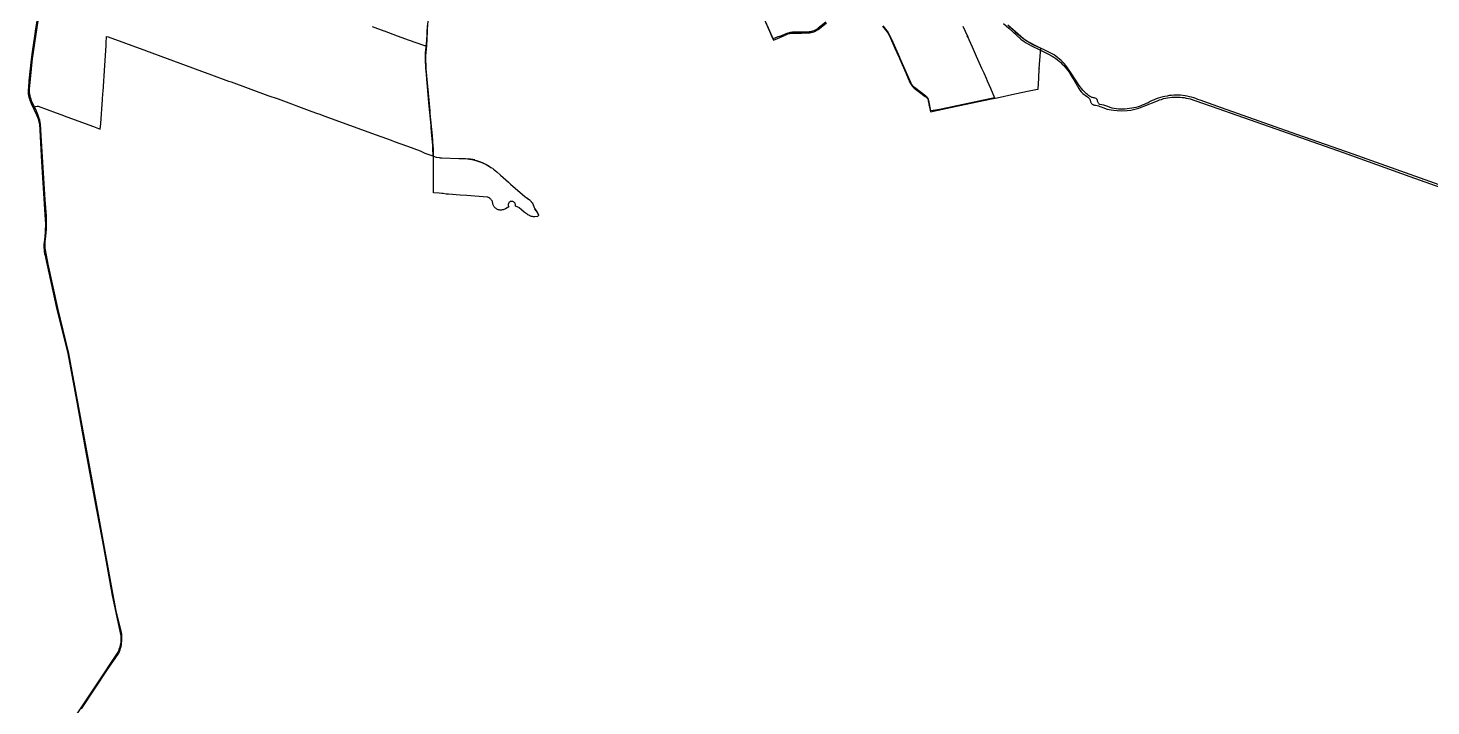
# Model space of a CAD drawing. Header units: inches. Extents: x 325170 to 367135, y 4654809 to 4689624.
# Drawn here: x 326432 to 338612, y 4672137 to 4678028 of the extents above; entities that cross this region are included whole.
import ezdxf

# ---------------------------------------------------------------- set-up
doc = ezdxf.new("R2010")
doc.units = ezdxf.units.IN
doc.header["$MEASUREMENT"] = 0
doc.layers.add('Transit_Windsor_Bus_Route', color=7, linetype='Continuous')

msp = doc.modelspace()

# ---------------------------------------------------------------- linework, layer by layer
at = {"layer": 'Transit_Windsor_Bus_Route'}
for points in [[(326897, 4672113), (327123, 4672453), (327219, 4672597), (327225, 4672611), (327231, 4672625), (327235, 4672639), (327239, 4672654), (327242, 4672669), (327244, 4672684), (327246, 4672699), (327247, 4672714), (327247, 4672729), (327246, 4672744), (327245, 4672760), (327243, 4672775), (327240, 4672789), (327198, 4672964), (327163, 4673150), (327062, 4673705), (326957, 4674275), (326853, 4674842), (326785, 4675201), (326737, 4675402), (326693, 4675581), (326607, 4675975), (326582, 4676100), (326581, 4676115), (326580, 4676130), (326579, 4676145), (326580, 4676160), (326581, 4676175), (326583, 4676190), (326586, 4676219), (326589, 4676248), (326591, 4676276), (326592, 4676305), (326592, 4676334), (326592, 4676363), (326591, 4676392), (326580, 4676538), (326546, 4677095), (326541, 4677193), (326537, 4677210), (326533, 4677227), (326528, 4677243), (326523, 4677259), (326517, 4677275), (326511, 4677291), (326504, 4677306), (326463, 4677396), (326458, 4677410), (326454, 4677424), (326450, 4677438), (326447, 4677452), (326445, 4677467), (326444, 4677481), (326443, 4677496), (326461, 4677673), (326471, 4677760), (326541, 4678225)], [(326505, 4678074), (326469, 4677820), (326460, 4677754), (326445, 4677622), (326432, 4677484), (326433, 4677470), (326434, 4677455), (326436, 4677441), (326439, 4677427), (326443, 4677413), (326447, 4677399), (326452, 4677386), (326458, 4677373), (326505, 4677272), (326519, 4677240), (326526, 4677212), (326530, 4677194), (326550, 4676866), (326576, 4676453), (326581, 4676362), (326582, 4676326), (326580, 4676260), (326577, 4676213), (326571, 4676166), (326570, 4676150), (326570, 4676133), (326570, 4676117), (326572, 4676100), (326573, 4676083), (326576, 4676067), (326579, 4676051), (326583, 4676034), (326677, 4675608), (326776, 4675200), (326852, 4674795), (326928, 4674374), (327006, 4673950), (327086, 4673521), (327163, 4673098), (327231, 4672772), (327234, 4672759), (327236, 4672746), (327237, 4672733), (327238, 4672720), (327238, 4672706), (327237, 4672693), (327235, 4672680), (327232, 4672667), (327229, 4672654), (327225, 4672642), (327221, 4672629), (327216, 4672617), (327210, 4672605), (327023, 4672321), (326746, 4671903)], [(326509, 4678089), (326495, 4678000), (326495, 4678000), (326478, 4677885), (326452, 4677694), (326450, 4677677), (326440, 4677569), (326437, 4677508), (326437, 4677486), (326437, 4677469), (326438, 4677457), (326443, 4677433), (326478, 4677340), (326497, 4677345), (326510, 4677349), (326519, 4677349), (326677, 4677291), (326716, 4677276), (326768, 4677257), (327000, 4677171), (327000, 4677171), (327058, 4677149), (327065, 4677198), (327078, 4677407), (327082, 4677459), (327083, 4677477), (327098, 4677703), (327109, 4677875), (327110, 4677895), (327114, 4677955), (327127, 4677951), (327429, 4677840), (327446, 4677834), (327445, 4677834), (327451, 4677832), (327993, 4677633), (328000, 4677631), (328000, 4677630), (328173, 4677567), (328196, 4677559), (328515, 4677442), (328603, 4677411), (328896, 4677303), (328937, 4677288), (328965, 4677278), (329000, 4677265), (329000, 4677265), (329008, 4677262), (329414, 4677113), (329584, 4677052), (329611, 4677042), (329725, 4677000), (329726, 4677000), (329780, 4676980), (329836, 4676960), (329878, 4676940), (329945, 4676917), (329951, 4676915), (329951, 4676915), (329974, 4676907), (330000, 4676903), (330000, 4676903), (330000, 4676903), (330009, 4676901), (330025, 4676901), (330172, 4676895), (330230, 4676893), (330246, 4676892), (330262, 4676890), (330278, 4676887), (330294, 4676884), (330310, 4676881), (330256, 4676890), (330274, 4676887), (330291, 4676884), (330309, 4676880), (330326, 4676876), (330343, 4676870), (330359, 4676864), (330376, 4676858), (330392, 4676851), (330408, 4676843), (330423, 4676834), (330439, 4676825), (330439, 4676825), (330451, 4676817), (330463, 4676809), (330474, 4676800), (330501, 4676777), (330501, 4676777), (330535, 4676748), (330602, 4676688), (330621, 4676672), (330746, 4676565), (330778, 4676542), (330764, 4676552), (330778, 4676542), (330784, 4676537), (330790, 4676532), (330795, 4676526), (330800, 4676519), (330801, 4676517), (330808, 4676508), (330815, 4676500), (330825, 4676469), (330832, 4676458), (330840, 4676444), (330843, 4676439), (330854, 4676422), (330858, 4676415), (330859, 4676412), (330861, 4676410), (330862, 4676408), (330863, 4676406), (330863, 4676404), (330863, 4676401), (330863, 4676399), (330862, 4676397), (330861, 4676395), (330859, 4676393), (330858, 4676392), (330856, 4676391), (330854, 4676390), (330831, 4676387), (330830, 4676387), (330829, 4676387), (330821, 4676388), (330812, 4676389), (330804, 4676391), (330795, 4676394), (330787, 4676397), (330779, 4676401), (330772, 4676405), (330765, 4676410), (330747, 4676421), (330740, 4676427), (330715, 4676448), (330695, 4676465), (330692, 4676467), (330685, 4676471), (330678, 4676475), (330671, 4676478), (330664, 4676480), (330664, 4676480), (330663, 4676480), (330663, 4676489), (330663, 4676494), (330662, 4676499), (330660, 4676504), (330657, 4676508), (330654, 4676512), (330650, 4676515), (330646, 4676517), (330641, 4676519), (330636, 4676520), (330632, 4676521), (330627, 4676521), (330623, 4676520), (330618, 4676519), (330614, 4676517), (330611, 4676514), (330607, 4676511), (330605, 4676507), (330603, 4676503), (330601, 4676498), (330600, 4676494), (330600, 4676489), (330601, 4676485), (330601, 4676485), (330603, 4676480), (330605, 4676474), (330576, 4676457), (330570, 4676453), (330563, 4676450), (330556, 4676448), (330549, 4676447), (330542, 4676446), (330535, 4676446), (330528, 4676446), (330521, 4676447), (330514, 4676449), (330507, 4676452), (330501, 4676455), (330495, 4676459), (330490, 4676463), (330485, 4676468), (330480, 4676473), (330491, 4676462), (330487, 4676465), (330484, 4676469), (330480, 4676473), (330476, 4676479), (330473, 4676485), (330470, 4676491), (330468, 4676497), (330467, 4676499), (330463, 4676519), (330460, 4676525), (330457, 4676531), (330453, 4676536), (330449, 4676541), (330445, 4676545), (330440, 4676549), (330434, 4676552), (330429, 4676555), (330423, 4676557), (330417, 4676559), (330241, 4676572), (330185, 4676576), (330083, 4676583), (330061, 4676584), (330036, 4676589), (330025, 4676591), (330000, 4676593), (330000, 4676593), (330000, 4676593), (329953, 4676597), (329951, 4676732), (329951, 4676777), (329951, 4676788), (329951, 4676790), (329951, 4676861), (329951, 4676881), (329951, 4676900), (329951, 4676913), (329951, 4676915), (329951, 4676957), (329951, 4676980), (329950, 4677000), (329950, 4677000), (329950, 4677001), (329942, 4677091), (329924, 4677285), (329920, 4677320), (329914, 4677388), (329889, 4677670), (329887, 4677698), (329886, 4677740), (329886, 4677787), (329893, 4677872), (329900, 4677997), (329900, 4678000), (329901, 4678021), (329906, 4678088)], [(329900, 4678067), (329895, 4678000), (329895, 4678000), (329894, 4677982), (329893, 4677967), (329887, 4677888), (329886, 4677873), (329885, 4677856), (329883, 4677840), (329881, 4677812), (329880, 4677785), (329880, 4677758), (329881, 4677732), (329882, 4677706), (329883, 4677680), (329886, 4677653), (329888, 4677627), (329892, 4677581), (329894, 4677554), (329910, 4677379), (329917, 4677295), (329928, 4677178), (329929, 4677163), (329930, 4677160), (329936, 4677094), (329944, 4677009), (329944, 4677000), (329944, 4677000), (329944, 4676980), (329945, 4676917), (329945, 4676916), (329949, 4676914), (329951, 4676914), (329951, 4676913), (329974, 4676907), (330000, 4676903), (330009, 4676901), (330025, 4676901), (330172, 4676895), (330230, 4676893), (330248, 4676892), (330266, 4676889), (330284, 4676886), (330303, 4676882), (330320, 4676878), (330338, 4676872), (330355, 4676866), (330373, 4676860), (330389, 4676852), (330406, 4676844), (330414, 4676840), (330426, 4676833), (330439, 4676825), (330451, 4676817), (330463, 4676809), (330474, 4676800), (330501, 4676777), (330535, 4676748), (330602, 4676688), (330621, 4676672), (330746, 4676565), (330778, 4676542), (330784, 4676537), (330790, 4676532), (330795, 4676526), (330800, 4676519), (330801, 4676517), (330808, 4676508), (330815, 4676500), (330825, 4676469), (330832, 4676458), (330840, 4676444), (330843, 4676439), (330832, 4676458), (330858, 4676415), (330859, 4676412), (330861, 4676410), (330862, 4676408), (330863, 4676406), (330863, 4676404), (330863, 4676401), (330863, 4676399), (330862, 4676397), (330861, 4676395), (330859, 4676393), (330858, 4676392), (330856, 4676391), (330854, 4676390), (330831, 4676387), (330830, 4676387), (330829, 4676387), (330821, 4676388), (330812, 4676389), (330804, 4676391), (330795, 4676394), (330787, 4676397), (330779, 4676401), (330772, 4676405), (330765, 4676410), (330747, 4676421), (330740, 4676427), (330715, 4676448), (330695, 4676465), (330692, 4676467), (330685, 4676471), (330678, 4676475), (330671, 4676478), (330664, 4676480), (330664, 4676480), (330663, 4676480), (330663, 4676489), (330663, 4676494), (330662, 4676499), (330660, 4676504), (330657, 4676508), (330654, 4676512), (330650, 4676515), (330646, 4676517), (330641, 4676519), (330636, 4676520), (330632, 4676521), (330627, 4676521), (330623, 4676520), (330618, 4676519), (330614, 4676517), (330611, 4676514), (330607, 4676511), (330605, 4676507), (330603, 4676503), (330601, 4676498), (330600, 4676494), (330600, 4676489), (330601, 4676485), (330601, 4676485), (330603, 4676480), (330605, 4676474), (330576, 4676457), (330570, 4676453), (330563, 4676450), (330556, 4676448), (330549, 4676447), (330542, 4676446), (330535, 4676446), (330528, 4676446), (330521, 4676447), (330514, 4676449), (330507, 4676452), (330501, 4676455), (330495, 4676459), (330490, 4676463), (330485, 4676468), (330480, 4676473), (330476, 4676479), (330473, 4676485), (330470, 4676491), (330468, 4676497), (330467, 4676499), (330463, 4676519), (330460, 4676525), (330457, 4676531), (330453, 4676536), (330449, 4676541), (330445, 4676545), (330440, 4676549), (330434, 4676552), (330429, 4676555), (330423, 4676557), (330417, 4676559), (330241, 4676572), (330185, 4676576), (330083, 4676583), (330061, 4676584), (330036, 4676589), (330024, 4676591), (330000, 4676593), (330000, 4676593), (329953, 4676597), (329951, 4676732), (329951, 4676788), (329951, 4676790), (329951, 4676861), (329951, 4676900), (329951, 4676913), (329951, 4676957), (329951, 4676980), (329950, 4677000), (329950, 4677000), (329950, 4677001), (329942, 4677091), (329924, 4677285), (329922, 4677308), (329913, 4677402), (329889, 4677673), (329887, 4677711), (329886, 4677740), (329886, 4677787), (329893, 4677872), (329876, 4677874), (329868, 4677875), (329743, 4677920), (329639, 4677958), (329526, 4678000), (329525, 4678000), (329422, 4678038)], [(333357, 4678079), (333293, 4678025), (333284, 4678019), (333274, 4678013), (333265, 4678008), (333255, 4678004), (333244, 4678000), (333243, 4678000), (333234, 4677997), (333224, 4677995), (333215, 4677994), (333206, 4677993), (333197, 4677992), (333093, 4677991), (333068, 4677991), (333058, 4677990), (333048, 4677989), (333039, 4677987), (333029, 4677984), (333020, 4677981), (333011, 4677977), (333000, 4677972), (333000, 4677972), (332966, 4677958), (332957, 4677954), (332942, 4677951), (332902, 4677934), (332873, 4678000), (332873, 4678000), (332824, 4678109)], [(332836, 4678073), (332868, 4678000), (332868, 4678000), (332883, 4677965), (332903, 4677923), (332939, 4677938), (333000, 4677964), (333000, 4677965), (333010, 4677969), (333019, 4677973), (333028, 4677976), (333037, 4677979), (333046, 4677981), (333055, 4677982), (333065, 4677983), (333074, 4677983), (333147, 4677984), (333197, 4677985), (333209, 4677985), (333220, 4677987), (333231, 4677989), (333242, 4677992), (333253, 4677995), (333264, 4678000), (333265, 4678000), (333275, 4678005), (333285, 4678011), (333292, 4678016), (333303, 4678024), (333364, 4678072)], [(334901, 4678066), (334947, 4678027), (335052, 4677931), (335080, 4677910), (335099, 4677898), (335117, 4677887), (335149, 4677870), (335210, 4677841), (335287, 4677804), (335323, 4677784), (335339, 4677774), (335354, 4677764), (335369, 4677752), (335384, 4677741), (335398, 4677728), (335411, 4677715), (335424, 4677702), (335437, 4677688), (335448, 4677673), (335459, 4677658), (335470, 4677643), (335480, 4677627), (335512, 4677578), (335555, 4677503), (335564, 4677488), (335575, 4677473), (335591, 4677459), (335622, 4677436), (335639, 4677424), (335643, 4677420), (335646, 4677415), (335650, 4677410), (335652, 4677404), (335654, 4677399), (335656, 4677393), (335657, 4677387), (335658, 4677382), (335661, 4677377), (335664, 4677373), (335667, 4677369), (335671, 4677366), (335676, 4677363), (335680, 4677360), (335685, 4677359), (335691, 4677358), (335696, 4677358), (335701, 4677358), (335714, 4677355), (335726, 4677351), (335738, 4677347), (335750, 4677342), (335762, 4677336), (335800, 4677324), (335835, 4677317), (335859, 4677313), (335888, 4677311), (335926, 4677308), (335974, 4677312), (336006, 4677315), (336040, 4677323), (336077, 4677332), (336118, 4677348), (336239, 4677396), (336256, 4677403), (336273, 4677408), (336290, 4677414), (336308, 4677418), (336326, 4677422), (336344, 4677424), (336362, 4677426), (336380, 4677428), (336398, 4677428), (336416, 4677428), (336434, 4677427), (336452, 4677425), (336470, 4677423), (336488, 4677419), (336506, 4677415), (336523, 4677411), (336563, 4677399), (336704, 4677349), (337266, 4677153), (337849, 4676946), (338429, 4676738), (339009, 4676533)], [(338813, 4676620), (338100, 4676873), (337937, 4676933), (337447, 4677103), (336793, 4677335), (336607, 4677401), (336589, 4677408), (336571, 4677415), (336553, 4677421), (336534, 4677427), (336515, 4677431), (336496, 4677435), (336477, 4677438), (336457, 4677441), (336438, 4677443), (336418, 4677444), (336399, 4677444), (336379, 4677443), (336360, 4677442), (336340, 4677440), (336321, 4677437), (336302, 4677434), (336283, 4677429), (336264, 4677424), (336245, 4677419), (336227, 4677412), (336209, 4677405), (336191, 4677397), (336173, 4677389), (336157, 4677379), (336140, 4677371), (336123, 4677363), (336105, 4677356), (336087, 4677349), (336069, 4677344), (336051, 4677338), (336032, 4677334), (336014, 4677331), (335995, 4677328), (335976, 4677326), (335957, 4677324), (335938, 4677324), (335919, 4677324), (335900, 4677324), (335881, 4677326), (335862, 4677328), (335844, 4677332), (335826, 4677338), (335808, 4677345), (335790, 4677351), (335772, 4677356), (335737, 4677362), (335732, 4677366), (335728, 4677371), (335725, 4677375), (335722, 4677381), (335719, 4677386), (335717, 4677392), (335716, 4677398), (335716, 4677401), (335715, 4677404), (335713, 4677407), (335711, 4677410), (335709, 4677412), (335706, 4677414), (335698, 4677417), (335691, 4677420), (335683, 4677422), (335675, 4677423), (335669, 4677424), (335664, 4677426), (335658, 4677429), (335648, 4677435), (335639, 4677442), (335630, 4677449), (335621, 4677457), (335589, 4677489), (335558, 4677527), (335537, 4677560), (335478, 4677654), (335442, 4677703), (335429, 4677718), (335416, 4677732), (335402, 4677745), (335387, 4677758), (335372, 4677770), (335356, 4677782), (335341, 4677794), (335324, 4677804), (335272, 4677829), (335198, 4677865), (335110, 4677910), (335075, 4677934), (335006, 4677994), (334938, 4678053)], [(333851, 4678044), (333885, 4678000), (333886, 4678000), (333888, 4677997), (333894, 4677988), (333900, 4677979), (333905, 4677969), (333910, 4677960), (333958, 4677852), (333992, 4677776), (333994, 4677771), (334000, 4677757), (334000, 4677756), (334053, 4677638), (334089, 4677554), (334094, 4677545), (334099, 4677536), (334105, 4677528), (334111, 4677520), (334118, 4677513), (334125, 4677506), (334172, 4677471), (334221, 4677434), (334227, 4677430), (334232, 4677425), (334236, 4677420), (334240, 4677415), (334243, 4677409), (334246, 4677403), (334248, 4677396), (334253, 4677368), (334256, 4677353), (334255, 4677354), (334266, 4677299), (334506, 4677351), (334797, 4677412), (334846, 4677422), (335000, 4677455), (335000, 4677455), (335070, 4677470), (335109, 4677478), (335196, 4677495), (335201, 4677496), (335207, 4677593), (335212, 4677676), (335212, 4677672), (335214, 4677711), (335226, 4677852), (335223, 4677853), (335165, 4677880), (335126, 4677900), (335109, 4677910), (335087, 4677924), (335050, 4677951), (335009, 4677987), (335000, 4677995), (335000, 4677996), (334995, 4678000), (334995, 4678000), (334954, 4678038)], [(334549, 4678043), (334568, 4678000), (334568, 4678000), (334590, 4677950), (334585, 4677961), (334628, 4677864), (334664, 4677784), (334711, 4677679), (334729, 4677639), (334750, 4677591), (334760, 4677568), (334789, 4677505), (334823, 4677422), (334647, 4677384), (334361, 4677323), (334312, 4677315), (334348, 4677321), (334271, 4677308), (334253, 4677397), (334251, 4677403), (334249, 4677409), (334246, 4677415), (334242, 4677420), (334238, 4677426), (334233, 4677430), (334228, 4677435), (334128, 4677511), (334122, 4677516), (334116, 4677522), (334111, 4677528), (334107, 4677534), (334102, 4677541), (334097, 4677553), (334070, 4677612), (334001, 4677768), (334000, 4677770), (334000, 4677772), (333931, 4677927), (333912, 4677969), (333903, 4677986), (333893, 4678000), (333893, 4678000), (333892, 4678002), (333857, 4678047)]]:
    msp.add_lwpolyline(points, dxfattribs=at)

doc.saveas('drawing.dxf')
